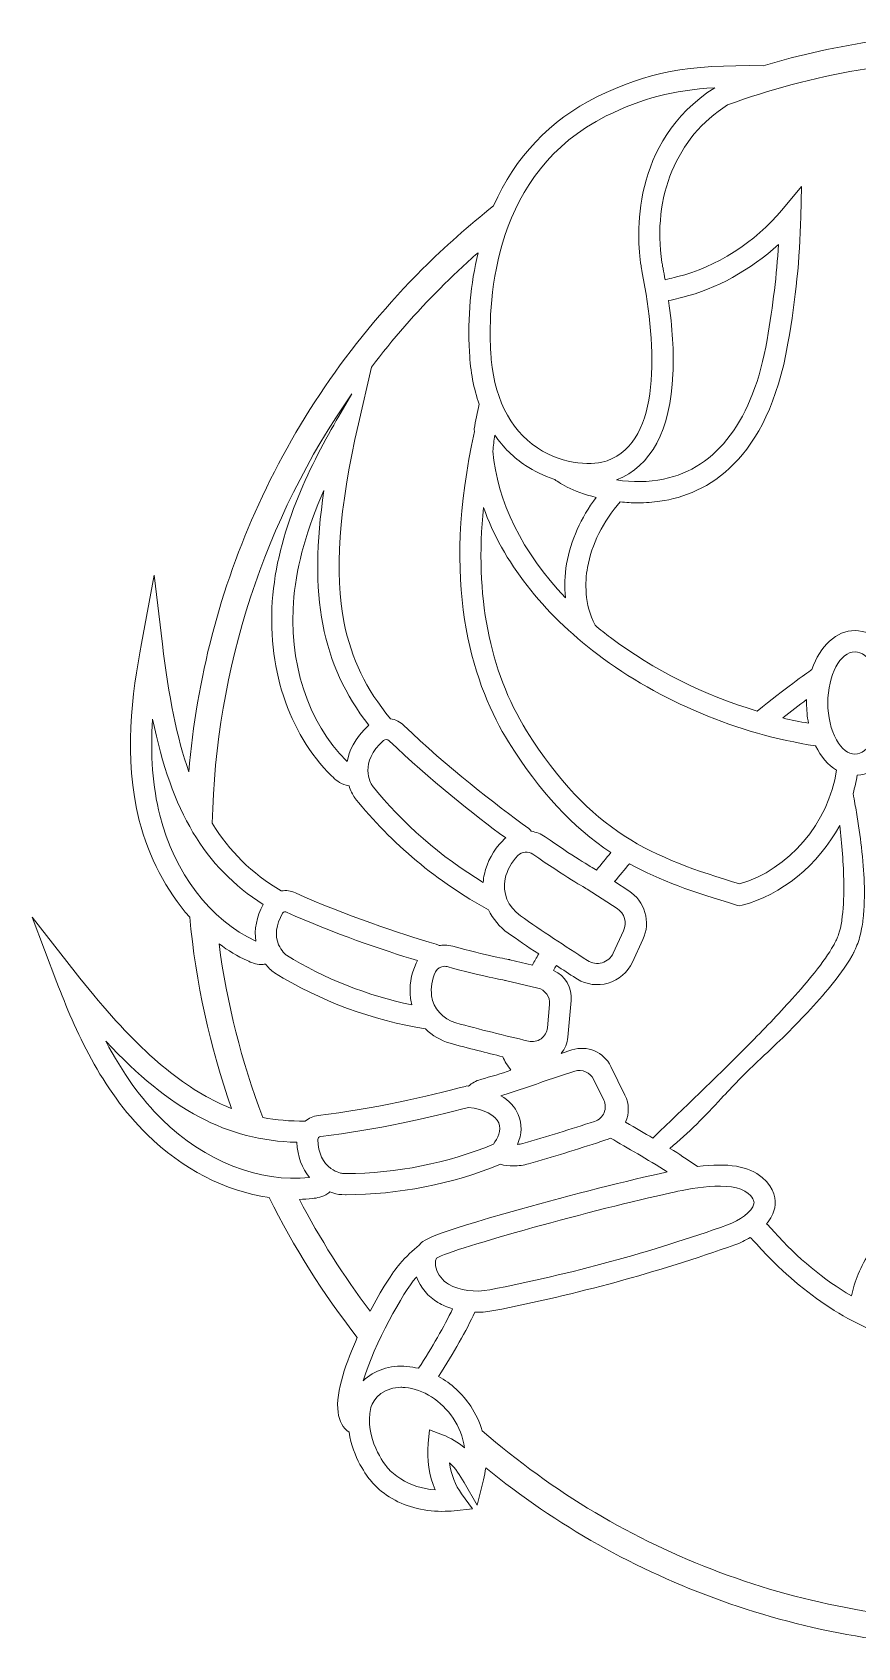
# Model space of a CAD drawing. Header units: millimetres. Extents: x 24 to 1458, y -318 to -24.
# Drawn here: x 24 to 169.2, y -309.5 to -25.3 of the extents above; entities that cross this region are included whole.
import ezdxf

# ---------------------------------------------------------------- set-up
doc = ezdxf.new("R2010")
doc.units = ezdxf.units.MM
doc.header["$MEASUREMENT"] = 0
doc.layers.add('Layer 4', color=7, linetype='Continuous')

# ---------------------------------------------------------------- blocks, each defined once
blk = doc.blocks.new('block 2')
at = {"layer": 'Layer 4', "lineweight": 0}
for points, knots in [([(352.39, -191.31), (343.5, -202.59), (335.94, -209.64), (328.59, -213.48), (328.24, -213.66), (327.89, -213.83), (327.53, -214.01), (331.5, -202.52), (333.98, -190.51), (334.9, -178.28), (337.79, -174.22), (339.92, -169.61), (341.22, -164.56), (344.06, -153.56), (342.58, -142.15), (340.98, -133.44), (340.98, -133.44), (338.76, -121.4), (338.76, -121.4), (338.76, -121.4), (337.29, -133.55), (337.29, -133.55), (336.51, -139.99), (335.52, -145.48), (334.29, -150.25), (330.49, -118.49), (316.48, -89.7), (293.69, -66.91), (288.79, -62.01), (283.49, -57.43), (277.96, -53.3), (274.17, -46.08), (268.55, -40.58), (261.24, -36.93), (252.79, -32.71), (246.21, -31.34), (234.19, -31.31), (234.19, -31.31), (234.11, -31.25), (234.11, -31.25), (234.11, -31.25), (234.01, -31.21), (234.01, -31.21), (220.83, -27.27), (207.1, -25.28), (193.19, -25.28), (179.37, -25.28), (165.71, -27.26), (152.58, -31.16), (139.06, -30.98), (132.23, -32.26), (123.35, -36.65), (115.07, -40.74), (108.96, -47.19), (105.18, -55.81), (100.79, -59.28), (96.59, -63.01), (92.69, -66.91), (80.58, -79.02), (70.88, -92.95), (63.85, -108.32), (57.05, -123.18), (52.92, -139.03), (51.57, -155.44), (49.51, -149.49), (47.98, -142.11), (46.91, -132.97), (46.91, -132.97), (45.48, -120.8), (45.48, -120.8), (45.48, -120.8), (43.22, -132.84), (43.22, -132.84), (41.59, -141.54), (40.07, -152.95), (42.85, -163.96), (44.49, -170.43), (47.55, -176.31), (51.71, -180.97), (52.79, -192.48), (55.27, -203.8), (59.08, -214.65), (57.79, -214.15), (56.52, -213.57), (55.29, -212.92), (47.95, -209.05), (40.42, -201.98), (31.57, -190.66), (31.57, -190.66), (24.03, -181.01), (24.03, -181.01), (24.03, -181.01), (28.36, -192.47), (28.36, -192.47), (31.48, -200.75), (36.12, -211.28), (44.24, -219.25), (50.37, -225.28), (57.99, -229.21), (65.69, -230.33), (69.98, -239), (75.19, -247.27), (81.2, -254.94), (79.37, -259.02), (77.33, -264.55), (77.81, -268.12), (78.02, -269.7), (78.67, -270.88), (79.75, -271.64), (80.42, -276.1), (82.9, -279.36), (83.65, -280.25), (84.48, -281.26), (85.55, -282.18), (86.82, -282.99), (89.44, -284.66), (92.64, -285.54), (96.08, -285.55), (96.84, -285.54), (97.56, -285.51), (98.22, -285.44), (98.22, -285.44), (101.45, -285.1), (101.45, -285.1), (101.45, -285.1), (99.54, -282.49), (99.54, -282.49), (98.44, -280.98), (97.7, -279.07), (97.43, -277.03), (98.55, -278), (99.22, -279.16), (99.99, -280.48), (99.99, -280.48), (102.29, -284.46), (102.29, -284.46), (102.29, -284.46), (103.41, -280), (103.41, -280), (103.58, -279.32), (103.71, -278.62), (103.78, -277.89), (116.28, -288.05), (130.25, -295.92), (145.3, -301.3), (160.61, -306.77), (176.72, -309.54), (193.19, -309.54), (225.05, -309.54), (255.08, -299.29), (280.09, -279.89), (280.12, -280.05), (280.16, -280.21), (280.19, -280.36), (280.19, -280.36), (281.29, -284.82), (281.29, -284.82), (281.29, -284.82), (283.62, -280.85), (283.62, -280.85), (284.39, -279.54), (285.07, -278.37), (286.19, -277.42), (285.91, -279.45), (285.16, -281.36), (284.06, -282.86), (284.06, -282.86), (282.13, -285.47), (282.13, -285.47), (282.13, -285.47), (285.36, -285.82), (285.36, -285.82), (286.07, -285.89), (286.8, -285.93), (287.54, -285.94), (290.97, -285.94), (294.16, -285.06), (296.77, -283.41), (298.05, -282.61), (299.12, -281.69), (299.96, -280.69), (300.71, -279.8), (303.2, -276.55), (303.88, -272.09), (304.97, -271.34), (305.63, -270.16), (305.85, -268.58), (306.28, -265.44), (304.73, -260.73), (303.31, -257.27), (310.1, -248.98), (315.94, -239.94), (320.67, -230.39), (327.46, -228.88), (334.19, -225.14), (339.62, -219.85), (347.77, -211.92), (352.44, -201.4), (355.6, -193.13), (355.6, -193.13), (359.97, -181.69), (359.97, -181.69), (359.97, -181.69), (352.39, -191.31), (352.39, -191.31)], [0, 0, 0, 0, 1, 1, 1, 2, 2, 2, 3, 3, 3, 4, 4, 4, 5, 5, 5, 6, 6, 6, 7, 7, 7, 8, 8, 8, 9, 9, 9, 10, 10, 10, 11, 11, 11, 12, 12, 12, 13, 13, 13, 14, 14, 14, 15, 15, 15, 16, 16, 16, 17, 17, 17, 18, 18, 18, 19, 19, 19, 20, 20, 20, 21, 21, 21, 22, 22, 22, 23, 23, 23, 24, 24, 24, 25, 25, 25, 26, 26, 26, 27, 27, 27, 28, 28, 28, 29, 29, 29, 30, 30, 30, 31, 31, 31, 32, 32, 32, 33, 33, 33, 34, 34, 34, 35, 35, 35, 36, 36, 36, 37, 37, 37, 38, 38, 38, 39, 39, 39, 40, 40, 40, 41, 41, 41, 42, 42, 42, 43, 43, 43, 44, 44, 44, 45, 45, 45, 46, 46, 46, 47, 47, 47, 48, 48, 48, 49, 49, 49, 50, 50, 50, 51, 51, 51, 52, 52, 52, 53, 53, 53, 54, 54, 54, 55, 55, 55, 56, 56, 56, 57, 57, 57, 58, 58, 58, 59, 59, 59, 60, 60, 60, 61, 61, 61, 62, 62, 62, 63, 63, 63, 64, 64, 64, 65, 65, 65, 66, 66, 66, 67, 67, 67, 68, 68, 68, 68]), ([(249.68, -66.03), (249.65, -66.23), (249.58, -66.58), (249.49, -67.07), (249.49, -67.07), (249.47, -67.14), (249.47, -67.14), (249.37, -67.67), (249.25, -68.31), (249.11, -69.04), (248.57, -68.91), (248.05, -68.78), (247.55, -68.66), (247.55, -68.66), (246.87, -68.5), (246.87, -68.5), (240.35, -66.91), (233.18, -62.28), (228.61, -56.69), (228.61, -56.69), (225.2, -52.52), (225.2, -52.52), (225.2, -52.52), (225.3, -57.91), (225.3, -57.91), (225.45, -65.37), (226.09, -72.02), (227.46, -80.15), (230.97, -100.93), (241.58, -106.79), (249.87, -108.04), (251.13, -108.23), (252.45, -108.33), (253.78, -108.33), (254.74, -108.34), (255.72, -108.29), (256.86, -108.17), (259.85, -111.59), (261.88, -115.7), (262.57, -119.75), (263, -122.31), (263.12, -126.15), (261.2, -129.91), (260.29, -130.66), (259.38, -131.38), (258.48, -132.05), (250.9, -137.71), (241.96, -142.14), (232.61, -144.88), (226.7, -140.06), (222.76, -137.36), (222.72, -137.34), (222.72, -137.34), (222.53, -137.21), (222.53, -137.21), (221.07, -133.17), (218.22, -130.66), (215.06, -130.66), (211.69, -130.66), (208.67, -133.54), (207.31, -138.02), (197.07, -138.51), (186.7, -138.48), (176.49, -137.94), (175.14, -133.46), (172.13, -130.57), (168.75, -130.56), (165.5, -130.56), (162.6, -133.19), (161.16, -137.42), (160.05, -138.19), (156.48, -140.72), (151.54, -144.72), (142.21, -141.95), (133.29, -137.47), (125.72, -131.78), (124.83, -131.11), (123.92, -130.38), (123.02, -129.63), (121.11, -125.86), (121.24, -122.02), (121.69, -119.46), (122.39, -115.42), (124.43, -111.32), (127.44, -107.91), (128.48, -108.02), (129.51, -108.08), (130.53, -108.08), (131.9, -108.08), (133.21, -107.98), (134.43, -107.81), (142.73, -106.59), (153.36, -100.77), (156.95, -80.01), (158.36, -71.88), (159.03, -65.23), (159.2, -57.77), (159.2, -57.77), (159.33, -52.39), (159.33, -52.39), (159.33, -52.39), (155.9, -56.55), (155.9, -56.55), (151.3, -62.11), (144.12, -66.72), (137.59, -68.28), (137.59, -68.28), (136.91, -68.44), (136.91, -68.44), (136.41, -68.56), (135.89, -68.68), (135.35, -68.81), (135.22, -68.09), (135.1, -67.45), (134.99, -66.91), (134.99, -66.91), (134.97, -66.8), (134.97, -66.8), (134.88, -66.34), (134.82, -66), (134.79, -65.79), (133.05, -54.16), (137.35, -43.79), (146.29, -38.06), (161.29, -32.63), (177.07, -29.88), (193.19, -29.88), (207.28, -29.88), (221.18, -31.99), (234.46, -36.16), (248.12, -42.36), (251.28, -55.65), (249.68, -66.03)], [0, 0, 0, 0, 1, 1, 1, 2, 2, 2, 3, 3, 3, 4, 4, 4, 5, 5, 5, 6, 6, 6, 7, 7, 7, 8, 8, 8, 9, 9, 9, 10, 10, 10, 11, 11, 11, 12, 12, 12, 13, 13, 13, 14, 14, 14, 15, 15, 15, 16, 16, 16, 17, 17, 17, 18, 18, 18, 19, 19, 19, 20, 20, 20, 21, 21, 21, 22, 22, 22, 23, 23, 23, 24, 24, 24, 25, 25, 25, 26, 26, 26, 27, 27, 27, 28, 28, 28, 29, 29, 29, 30, 30, 30, 31, 31, 31, 32, 32, 32, 33, 33, 33, 34, 34, 34, 35, 35, 35, 36, 36, 36, 37, 37, 37, 38, 38, 38, 39, 39, 39, 40, 40, 40, 41, 41, 41, 42, 42, 42, 43, 43, 43, 44, 44, 44, 44]), ([(144.06, -35.03), (129.14, -44.63), (130.35, -61.35), (131.1, -66.35), (131.14, -66.6), (131.22, -67.03), (131.33, -67.61), (133.83, -80.73), (134.8, -97.12), (125.17, -100.67), (122.98, -101.48), (117.69, -101.58), (112.87, -98.4), (107.9, -95.13), (105.06, -89.26), (104.66, -81.42), (104.66, -81.42), (104.65, -81.29), (104.65, -81.29), (104.17, -72.14), (105.2, -49.78), (125, -40), (131.36, -36.86), (136.63, -35.47), (144.06, -35.03)], [0, 0, 0, 0, 1, 1, 1, 2, 2, 2, 3, 3, 3, 4, 4, 4, 5, 5, 5, 6, 6, 6, 7, 7, 7, 8, 8, 8, 8]), ([(100.92, -81.49), (100.92, -81.49), (100.93, -81.61), (100.93, -81.61), (101.1, -84.95), (101.67, -88.01), (102.64, -90.73), (102.28, -92.2), (101.99, -93.66), (101.77, -95.07), (101.77, -95.07), (101.76, -95.17), (101.76, -95.17), (101.76, -95.17), (101.81, -95.55), (101.81, -95.55), (101.81, -95.55), (101.31, -97.97), (101.31, -97.97), (95.98, -123.91), (101.9, -140.67), (107.81, -150.16), (113.3, -158.97), (119.03, -165.17), (125.82, -169.62), (124.96, -170.64), (124.1, -171.68), (123.28, -172.71), (122.39, -172.19), (118.99, -170.19), (114.22, -166.84), (113.51, -166.33), (112.67, -166), (111.8, -165.87), (111.8, -165.87), (111.69, -165.7), (111.69, -165.7), (111.69, -165.7), (111.35, -165.4), (111.35, -165.4), (105.51, -161.15), (96.96, -154.55), (89.41, -147.26), (88.76, -146.64), (87.92, -146.22), (87.02, -146.07), (82.73, -140.87), (80.15, -135.52), (78.89, -129.24), (77.13, -120.45), (77.92, -109.3), (81.39, -94.16), (81.39, -94.16), (83.67, -84.19), (83.67, -84.19), (87.41, -79.28), (91.51, -74.59), (95.94, -70.16), (98, -68.1), (100.18, -66.06), (102.44, -64.07), (101.12, -69.56), (100.61, -75.41), (100.92, -81.49)], [0, 0, 0, 0, 1, 1, 1, 2, 2, 2, 3, 3, 3, 4, 4, 4, 5, 5, 5, 6, 6, 6, 7, 7, 7, 8, 8, 8, 9, 9, 9, 10, 10, 10, 11, 11, 11, 12, 12, 12, 13, 13, 13, 14, 14, 14, 15, 15, 15, 16, 16, 16, 17, 17, 17, 18, 18, 18, 19, 19, 19, 20, 20, 20, 21, 21, 21, 21]), ([(135.95, -72.5), (136.59, -72.35), (137.2, -72.2), (137.78, -72.07), (137.78, -72.07), (138.46, -71.9), (138.46, -71.9), (144.19, -70.53), (150.42, -67.08), (155.27, -62.61), (154.97, -67.98), (154.34, -73.19), (153.28, -79.37), (150.84, -93.47), (144.54, -101.96), (135.06, -103.91), (132.42, -104.45), (129.64, -104.5), (126.77, -104.05), (132.91, -101.63), (136.26, -95.36), (136.72, -85.42), (136.89, -81.59), (136.64, -77.25), (135.95, -72.5)], [0, 0, 0, 0, 1, 1, 1, 2, 2, 2, 3, 3, 3, 4, 4, 4, 5, 5, 5, 6, 6, 6, 7, 7, 7, 8, 8, 8, 8]), ([(77.96, -92.81), (73.15, -101.06), (67.49, -112.09), (66.34, -124.29), (65.18, -136.73), (69.04, -148.63), (76.68, -156.14), (77.31, -156.77), (78.09, -157.47), (79.21, -157.78), (79.38, -157.82), (79.56, -157.86), (79.74, -157.88), (79.99, -158.67), (80.35, -159.4), (80.77, -160.01), (80.77, -160.01), (80.83, -160.08), (80.83, -160.08), (87.11, -167.96), (95.44, -174.92), (104.28, -179.7), (105.04, -181.32), (106.23, -182.73), (107.72, -183.79), (109.32, -184.91), (111.08, -186.12), (113.1, -187.46), (112.72, -188.11), (112.35, -188.76), (111.99, -189.41), (111.99, -189.41), (108.04, -188.48), (108.04, -188.48), (108.04, -188.48), (107.95, -188.46), (107.95, -188.46), (107.79, -188.43), (103.9, -187.74), (98, -186.1), (97.53, -185.97), (97.05, -185.9), (96.56, -185.9), (96.23, -185.9), (95.9, -185.93), (95.58, -185.99), (95.58, -185.99), (95.47, -185.91), (95.47, -185.91), (95.47, -185.91), (95.05, -185.74), (95.05, -185.74), (88.63, -183.83), (79.13, -180.71), (70.3, -176.7), (69.52, -176.35), (68.67, -176.24), (67.83, -176.37), (62.56, -173.21), (58.7, -169.42), (55.69, -164.45), (56.27, -137.09), (64.84, -110.98), (80.23, -88.91), (80.23, -88.91), (77.96, -92.81), (77.96, -92.81)], [0, 0, 0, 0, 1, 1, 1, 2, 2, 2, 3, 3, 3, 4, 4, 4, 5, 5, 5, 6, 6, 6, 7, 7, 7, 8, 8, 8, 9, 9, 9, 10, 10, 10, 11, 11, 11, 12, 12, 12, 13, 13, 13, 14, 14, 14, 15, 15, 15, 16, 16, 16, 17, 17, 17, 18, 18, 18, 19, 19, 19, 20, 20, 20, 21, 21, 21, 22, 22, 22, 22]), ([(117.8, -124.77), (110.25, -116.87), (105.73, -107.74), (105.06, -98.97), (105.13, -98.05), (105.24, -97.11), (105.37, -96.16), (106.86, -98.32), (108.68, -100.11), (110.81, -101.52), (112.34, -102.53), (114.01, -103.32), (115.76, -103.89), (116.48, -104.42), (118.9, -106.03), (123.21, -107.14), (120.52, -110.68), (118.73, -114.71), (118.01, -118.82), (117.66, -120.84), (117.59, -122.83), (117.8, -124.77)], [0, 0, 0, 0, 1, 1, 1, 2, 2, 2, 3, 3, 3, 4, 4, 4, 5, 5, 5, 6, 6, 6, 7, 7, 7, 7]), ([(70.06, -124.64), (70.61, -118.76), (72.34, -112.61), (75.33, -105.9), (72.59, -124.36), (74.92, -136.48), (83.2, -147.23), (80.66, -149.53), (79.73, -151.88), (79.44, -153.62), (79.39, -153.58), (79.34, -153.53), (79.3, -153.49), (72.45, -146.75), (69, -135.97), (70.06, -124.64)], [0, 0, 0, 0, 1, 1, 1, 2, 2, 2, 3, 3, 3, 4, 4, 4, 5, 5, 5, 5]), ([(165.51, -155.13), (164.15, -164.34), (157.02, -172.71), (148.45, -175.12), (133.09, -170.53), (122.16, -166.15), (110.98, -148.19), (104.39, -137.61), (101.84, -124.4), (103.4, -108.91), (106.73, -118.35), (113.81, -127.48), (123.48, -134.76), (134.46, -143.02), (148.07, -148.73), (161.82, -150.85), (162.75, -152.78), (164.02, -154.26), (165.51, -155.13)], [0, 0, 0, 0, 1, 1, 1, 2, 2, 2, 3, 3, 3, 4, 4, 4, 5, 5, 5, 6, 6, 6, 6]), ([(168.75, -134.29), (169.91, -134.29), (171.09, -135.22), (171.99, -136.83), (172.97, -138.59), (173.51, -140.89), (173.51, -143.31), (173.5, -145.7), (172.94, -148.06), (171.97, -149.78), (171.06, -151.39), (169.88, -152.31), (168.72, -152.31), (168.71, -152.31), (168.71, -152.31), (168.71, -152.31), (167.56, -152.31), (166.38, -151.38), (165.48, -149.77), (164.5, -148.01), (163.96, -145.71), (163.96, -143.29), (163.97, -138.41), (166.16, -134.29), (168.75, -134.29)], [0, 0, 0, 0, 1, 1, 1, 2, 2, 2, 3, 3, 3, 4, 4, 4, 5, 5, 5, 6, 6, 6, 7, 7, 7, 8, 8, 8, 8]), ([(229.18, -232.26), (229.35, -233.23), (229.83, -234.19), (230.59, -235.1), (230.09, -235.62), (229.67, -236.06), (229.28, -236.49), (225.33, -240.85), (221.01, -244.47), (216.44, -247.24), (214.99, -242.58), (212.09, -238.37), (208.23, -235.36), (206.1, -233.67), (203.52, -232.32), (200.54, -231.35), (197.94, -230.57), (195.08, -230.14), (192.03, -230.1), (188.84, -230.1), (186.05, -230.46), (183.51, -231.22), (180.52, -232.1), (177.92, -233.43), (175.78, -235.17), (173.58, -236.89), (171.73, -239.12), (170.26, -241.8), (169.55, -243.17), (169.01, -244.45), (168.62, -245.72), (168.41, -246.37), (168.24, -247.01), (168.11, -247.63), (163.24, -244.78), (158.67, -240.98), (154.51, -236.34), (154.11, -235.9), (153.7, -235.46), (153.2, -234.95), (153.96, -234.03), (154.44, -233.08), (154.62, -232.11), (154.88, -230.77), (154.7, -228.75), (152.4, -226.77), (150.13, -224.81), (146.41, -224.19), (141.03, -224.87), (138.92, -223.41), (137.96, -222.77), (136.16, -221.67), (139.53, -218.99), (142.41, -215.91), (145.19, -212.92), (147.2, -210.76), (149.28, -208.54), (151.53, -206.46), (153.29, -204.85), (154.72, -203.49), (156.02, -202.2), (157.63, -200.61), (159.05, -199.16), (160.36, -197.78), (161.87, -196.16), (163.22, -194.62), (164.48, -193.07), (165.73, -191.52), (167.05, -189.81), (168.18, -187.85), (168.29, -187.67), (168.38, -187.48), (168.48, -187.29), (168.51, -187.22), (168.55, -187.14), (168.6, -187.05), (168.63, -186.97), (168.67, -186.9), (168.72, -186.81), (168.81, -186.63), (168.9, -186.46), (168.97, -186.25), (168.97, -186.25), (169.09, -185.94), (169.09, -185.94), (169.26, -185.5), (169.44, -185.04), (169.54, -184.59), (169.54, -184.59), (169.77, -183.74), (169.77, -183.74), (169.77, -183.74), (169.91, -182.96), (169.91, -182.96), (170.02, -182.46), (170.08, -181.98), (170.14, -181.51), (170.14, -181.51), (170.16, -181.3), (170.16, -181.3), (170.38, -179.32), (170.45, -177.23), (170.36, -174.91), (170.29, -172.99), (170.13, -170.95), (169.87, -168.68), (169.65, -166.7), (169.37, -164.69), (168.99, -162.53), (168.83, -161.54), (168.64, -160.49), (168.4, -159.23), (168.71, -158.17), (168.96, -157.09), (169.13, -156.02), (170.82, -155.91), (172.41, -155.09), (173.77, -153.63), (173.77, -153.63), (174.94, -152.08), (174.94, -152.08), (176.41, -149.74), (177.23, -146.63), (177.24, -143.32), (177.24, -142.78), (177.22, -142.24), (177.18, -141.71), (186.93, -142.2), (196.83, -142.22), (206.61, -141.79), (206.57, -142.32), (206.55, -142.85), (206.55, -143.38), (206.53, -150.49), (210.23, -156.08), (214.98, -156.13), (215.18, -157.33), (215.46, -158.53), (215.82, -159.71), (215.63, -160.7), (215.44, -161.7), (215.26, -162.7), (214.49, -167.07), (214, -171.12), (213.78, -175.1), (213.65, -177.41), (213.67, -179.5), (213.84, -181.49), (213.88, -181.86), (213.92, -182.22), (213.97, -182.58), (213.97, -182.58), (214.03, -183.14), (214.03, -183.14), (214.13, -183.68), (214.22, -184.22), (214.34, -184.8), (214.34, -184.8), (214.67, -186.04), (214.67, -186.04), (214.7, -186.14), (214.74, -186.24), (214.78, -186.34), (214.78, -186.34), (215.14, -187.32), (215.14, -187.32), (215.23, -187.49), (215.31, -187.67), (215.4, -187.84), (215.4, -187.84), (215.52, -188.09), (215.52, -188.09), (216.52, -190), (217.71, -191.62), (219.19, -193.48), (220.47, -195.06), (221.87, -196.66), (223.33, -198.21), (226.26, -201.28), (229.26, -204.19), (232.25, -206.87), (232.69, -207.26), (234.05, -208.59), (235.77, -210.28), (235.77, -210.28), (235.81, -210.32), (235.81, -210.32), (239.61, -214.04), (245.27, -219.58), (247.85, -221.74), (245.9, -222.95), (244.74, -223.73), (242.78, -225.07), (237.42, -224.37), (233.7, -224.98), (231.42, -226.93), (231.42, -226.93), (231.42, -226.93), (231.42, -226.93), (229.12, -228.9), (228.93, -230.92), (229.18, -232.26)], [0, 0, 0, 0, 1, 1, 1, 2, 2, 2, 3, 3, 3, 4, 4, 4, 5, 5, 5, 6, 6, 6, 7, 7, 7, 8, 8, 8, 9, 9, 9, 10, 10, 10, 11, 11, 11, 12, 12, 12, 13, 13, 13, 14, 14, 14, 15, 15, 15, 16, 16, 16, 17, 17, 17, 18, 18, 18, 19, 19, 19, 20, 20, 20, 21, 21, 21, 22, 22, 22, 23, 23, 23, 24, 24, 24, 25, 25, 25, 26, 26, 26, 27, 27, 27, 28, 28, 28, 29, 29, 29, 30, 30, 30, 31, 31, 31, 32, 32, 32, 33, 33, 33, 34, 34, 34, 35, 35, 35, 36, 36, 36, 37, 37, 37, 38, 38, 38, 39, 39, 39, 40, 40, 40, 41, 41, 41, 42, 42, 42, 43, 43, 43, 44, 44, 44, 45, 45, 45, 46, 46, 46, 47, 47, 47, 48, 48, 48, 49, 49, 49, 50, 50, 50, 51, 51, 51, 52, 52, 52, 53, 53, 53, 54, 54, 54, 55, 55, 55, 56, 56, 56, 57, 57, 57, 58, 58, 58, 59, 59, 59, 60, 60, 60, 61, 61, 61, 62, 62, 62, 63, 63, 63, 64, 64, 64, 65, 65, 65, 66, 66, 66, 67, 67, 67, 67]), ([(160.55, -146.86), (159.02, -146.59), (157.51, -146.28), (156.03, -145.93), (157.46, -144.79), (158.88, -143.71), (160.24, -142.69), (160.23, -142.89), (160.23, -143.09), (160.23, -143.28), (160.23, -144.5), (160.34, -145.71), (160.55, -146.86)], [0, 0, 0, 0, 1, 1, 1, 2, 2, 2, 3, 3, 3, 4, 4, 4, 4]), ([(63.34, -185.23), (55.34, -181.48), (49.04, -173.19), (46.47, -163.05), (45.2, -158.02), (44.78, -152.46), (45.2, -146.12), (48.55, -162.48), (54.28, -172.06), (64.63, -178.77), (63.48, -180.96), (63.04, -183.17), (63.34, -185.23)], [0, 0, 0, 0, 1, 1, 1, 2, 2, 2, 3, 3, 3, 4, 4, 4, 4]), ([(107.3, -167.05), (107.11, -167.2), (106.94, -167.36), (106.77, -167.53), (105.1, -169.27), (104.05, -171.2), (103.55, -173.43), (103.45, -173.9), (103.38, -174.39), (103.35, -174.88), (96, -170.46), (89.07, -164.42), (83.81, -157.84), (83.55, -157.43), (81.4, -153.78), (85.83, -149.89), (86.1, -149.65), (86.53, -149.67), (86.81, -149.94), (93.87, -156.76), (101.78, -162.96), (107.3, -167.05)], [0, 0, 0, 0, 1, 1, 1, 2, 2, 2, 3, 3, 3, 4, 4, 4, 5, 5, 5, 6, 6, 6, 7, 7, 7, 7]), ([(166.51, -180.86), (166.51, -180.86), (166.49, -181.07), (166.49, -181.07), (166.43, -181.46), (166.38, -181.87), (166.29, -182.25), (166.29, -182.25), (166.17, -182.91), (166.17, -182.91), (166.17, -182.91), (165.97, -183.62), (165.97, -183.62), (165.9, -183.91), (165.79, -184.19), (165.67, -184.48), (165.63, -184.6), (165.58, -184.71), (165.54, -184.84), (165.5, -184.94), (165.44, -185.04), (165.38, -185.17), (165.33, -185.25), (165.29, -185.33), (165.27, -185.38), (165.23, -185.45), (165.19, -185.53), (165.14, -185.63), (165.09, -185.74), (165.03, -185.85), (164.94, -185.99), (164.14, -187.41), (163.11, -188.88), (161.61, -190.77), (160.42, -192.28), (159.14, -193.74), (157.7, -195.35), (155.25, -198.11), (152.61, -200.8), (150.05, -203.41), (150.05, -203.41), (149.31, -204.16), (149.31, -204.16), (144.12, -209.37), (138.7, -214.56), (133.45, -219.6), (133.45, -219.6), (133.17, -219.87), (133.17, -219.87), (131.73, -219.02), (130.2, -218.12), (128.38, -217.09), (129.06, -215.55), (129.03, -213.83), (128.28, -212.32), (128.28, -212.32), (125.8, -207.24), (125.8, -207.24), (124.56, -204.72), (121.62, -203.48), (118.95, -204.34), (118.95, -204.34), (117.07, -204.96), (117.07, -204.96), (117.73, -204.15), (118.14, -203.16), (118.24, -202.1), (118.24, -202.1), (118.83, -195.67), (118.83, -195.67), (119.03, -193.4), (117.77, -191.28), (115.71, -190.38), (115.88, -190.07), (116.04, -189.78), (116.21, -189.5), (117.36, -190.25), (118.5, -191), (119.64, -191.73), (119.64, -191.73), (119.91, -191.91), (119.91, -191.91), (119.91, -191.91), (119.92, -191.91), (119.92, -191.91), (121.54, -192.87), (123.48, -193.12), (125.3, -192.59), (127.2, -192.05), (128.77, -190.7), (129.6, -188.91), (129.6, -188.91), (131.44, -184.92), (131.44, -184.92), (132.86, -181.86), (131.78, -178.16), (128.94, -176.34), (128.94, -176.34), (126.46, -174.74), (126.46, -174.74), (127.32, -173.67), (128.2, -172.61), (129.07, -171.59), (134.48, -174.58), (140.3, -176.59), (147.89, -178.85), (147.89, -178.85), (148.39, -178.99), (148.39, -178.99), (148.39, -178.99), (148.88, -178.87), (148.88, -178.87), (155.77, -177.12), (162.27, -171.8), (166.05, -164.86), (166.4, -168.02), (166.74, -171.56), (166.77, -175), (166.78, -176.88), (166.76, -178.89), (166.51, -180.86)], [0, 0, 0, 0, 1, 1, 1, 2, 2, 2, 3, 3, 3, 4, 4, 4, 5, 5, 5, 6, 6, 6, 7, 7, 7, 8, 8, 8, 9, 9, 9, 10, 10, 10, 11, 11, 11, 12, 12, 12, 13, 13, 13, 14, 14, 14, 15, 15, 15, 16, 16, 16, 17, 17, 17, 18, 18, 18, 19, 19, 19, 20, 20, 20, 21, 21, 21, 22, 22, 22, 23, 23, 23, 24, 24, 24, 25, 25, 25, 26, 26, 26, 27, 27, 27, 28, 28, 28, 29, 29, 29, 30, 30, 30, 31, 31, 31, 32, 32, 32, 33, 33, 33, 34, 34, 34, 35, 35, 35, 36, 36, 36, 37, 37, 37, 38, 38, 38, 39, 39, 39, 40, 40, 40, 40]), ([(128.03, -183.4), (128.03, -183.4), (126.22, -187.33), (126.22, -187.33), (125.84, -188.14), (125.13, -188.76), (124.26, -189.01), (123.38, -189.26), (122.46, -189.12), (121.66, -188.6), (117.74, -186.06), (113.69, -183.44), (109.88, -180.74), (107.71, -179.21), (106.66, -176.66), (107.2, -174.24), (107.54, -172.69), (108.28, -171.35), (109.46, -170.12), (110.11, -169.44), (111.29, -169.33), (112.07, -169.89), (117.7, -173.84), (121.47, -175.97), (121.61, -176.05), (121.61, -176.05), (126.88, -179.45), (126.88, -179.45), (128.19, -180.29), (128.69, -181.99), (128.03, -183.4)], [0, 0, 0, 0, 1, 1, 1, 2, 2, 2, 3, 3, 3, 4, 4, 4, 5, 5, 5, 6, 6, 6, 7, 7, 7, 8, 8, 8, 9, 9, 9, 10, 10, 10, 10]), ([(68.05, -180.3), (68.14, -180.14), (68.31, -180.04), (68.5, -180.04), (68.59, -180.04), (68.67, -180.06), (68.75, -180.1), (76.96, -183.83), (85.73, -186.78), (91.78, -188.64), (91.7, -188.79), (91.62, -188.93), (91.55, -189.08), (90.62, -191.14), (90.3, -193.17), (90.56, -195.3), (90.61, -195.68), (90.68, -196.05), (90.78, -196.42), (83.09, -194.84), (75.26, -191.74), (68.72, -187.68), (68.58, -187.57), (67.83, -186.93), (67.36, -185.85), (66.66, -184.24), (66.89, -182.37), (68.05, -180.3)], [0, 0, 0, 0, 1, 1, 1, 2, 2, 2, 3, 3, 3, 4, 4, 4, 5, 5, 5, 6, 6, 6, 7, 7, 7, 8, 8, 8, 9, 9, 9, 9]), ([(61.83, -188.64), (62.52, -188.96), (63.33, -189.3), (64.31, -189.31), (64.41, -189.31), (64.51, -189.3), (64.61, -189.29), (64.76, -189.28), (64.9, -189.26), (65.04, -189.24), (65.51, -189.83), (66.03, -190.35), (66.58, -190.74), (66.58, -190.74), (66.66, -190.79), (66.66, -190.79), (74.59, -195.72), (84.01, -199.22), (93.21, -200.65), (94.39, -201.84), (95.88, -202.7), (97.51, -203.16), (100.75, -204.07), (104.02, -204.88), (106.81, -205.56), (107.13, -206.36), (107.6, -207.14), (108.23, -207.94), (106.51, -208.5), (104.71, -209.04), (102.87, -209.56), (102.09, -209.78), (101.36, -210.18), (100.75, -210.72), (100.75, -210.72), (100.49, -210.69), (100.49, -210.69), (100.49, -210.69), (100.16, -210.78), (100.16, -210.78), (93.68, -212.48), (83.94, -214.75), (74.31, -215.9), (73.46, -216), (72.68, -216.35), (72.03, -216.9), (69.37, -216.89), (66.92, -216.69), (64.56, -216.23), (60.83, -206.4), (58.25, -196.14), (56.87, -185.69), (58.46, -186.86), (60.12, -187.85), (61.83, -188.64)], [0, 0, 0, 0, 1, 1, 1, 2, 2, 2, 3, 3, 3, 4, 4, 4, 5, 5, 5, 6, 6, 6, 7, 7, 7, 8, 8, 8, 9, 9, 9, 10, 10, 10, 11, 11, 11, 12, 12, 12, 13, 13, 13, 14, 14, 14, 15, 15, 15, 16, 16, 16, 17, 17, 17, 18, 18, 18, 18]), ([(114.64, -200.44), (114.57, -201.22), (114.17, -201.92), (113.53, -202.37), (112.89, -202.84), (112.1, -202.99), (111.3, -202.8), (111.3, -202.8), (111.3, -202.8), (111.3, -202.8), (107.08, -201.79), (102.71, -200.75), (98.52, -199.57), (96.25, -198.93), (94.54, -197.03), (94.27, -194.84), (94.09, -193.42), (94.31, -192.03), (94.95, -190.62), (95.23, -190.02), (95.85, -189.63), (96.54, -189.63), (96.69, -189.63), (96.85, -189.65), (97, -189.69), (103.2, -191.41), (107.1, -192.1), (107.24, -192.12), (107.24, -192.12), (112.93, -193.46), (112.93, -193.46), (114.24, -193.77), (115.14, -195.01), (115.02, -196.35), (115.02, -196.35), (114.64, -200.44), (114.64, -200.44)], [0, 0, 0, 0, 1, 1, 1, 2, 2, 2, 3, 3, 3, 4, 4, 4, 5, 5, 5, 6, 6, 6, 7, 7, 7, 8, 8, 8, 9, 9, 9, 10, 10, 10, 11, 11, 11, 12, 12, 12, 12]), ([(72.8, -226.8), (64.01, -227.74), (54.32, -223.93), (46.85, -216.59), (43.15, -212.96), (39.9, -208.43), (36.96, -202.8), (48.33, -215.03), (58.21, -220.24), (70.55, -220.61), (70.7, -223.07), (71.47, -225.2), (72.8, -226.8)], [0, 0, 0, 0, 1, 1, 1, 2, 2, 2, 3, 3, 3, 4, 4, 4, 4]), ([(109.52, -215.74), (108.96, -214.41), (107.9, -213.26), (106.44, -212.4), (111.02, -211.03), (113.79, -209.95), (113.9, -209.91), (113.9, -209.91), (119.45, -208.1), (119.45, -208.1), (120.74, -207.69), (122.15, -208.29), (122.75, -209.5), (122.75, -209.5), (124.55, -213.17), (124.55, -213.17), (124.89, -213.87), (124.91, -214.69), (124.61, -215.41), (124.3, -216.13), (123.7, -216.68), (122.92, -216.93), (118.79, -218.26), (114.52, -219.63), (110.33, -220.8), (110.02, -220.89), (109.7, -220.95), (109.38, -220.99), (110.15, -219.16), (110.2, -217.35), (109.52, -215.74)], [0, 0, 0, 0, 1, 1, 1, 2, 2, 2, 3, 3, 3, 4, 4, 4, 5, 5, 5, 6, 6, 6, 7, 7, 7, 8, 8, 8, 9, 9, 9, 10, 10, 10, 10]), ([(74.76, -219.61), (84.45, -218.44), (94.25, -216.18), (100.78, -214.47), (103.52, -214.8), (105.5, -215.82), (106.08, -217.19), (106.62, -218.48), (105.88, -219.93), (105.14, -220.95), (97.16, -224.27), (87.97, -226.1), (79.24, -226.1), (79.09, -226.1), (78.95, -226.1), (78.83, -226.1), (78.77, -226.1), (78.73, -226.1), (78.68, -226.1), (78.57, -226.09), (77.54, -225.94), (76.56, -225.24), (75.13, -224.23), (74.35, -222.52), (74.26, -220.14), (74.25, -219.88), (74.47, -219.64), (74.76, -219.61)], [0, 0, 0, 0, 1, 1, 1, 2, 2, 2, 3, 3, 3, 4, 4, 4, 5, 5, 5, 6, 6, 6, 7, 7, 7, 8, 8, 8, 9, 9, 9, 9]), ([(73.29, -230.5), (74.13, -230.4), (75.11, -230.25), (76, -229.61), (76.12, -229.53), (76.23, -229.44), (76.34, -229.34), (77.05, -229.61), (77.77, -229.77), (78.45, -229.82), (78.45, -229.82), (79.1, -229.83), (79.1, -229.83), (79.14, -229.83), (79.18, -229.83), (79.21, -229.83), (88.35, -229.83), (97.98, -227.93), (106.36, -224.48), (107.11, -224.67), (107.88, -224.76), (108.63, -224.76), (109.58, -224.75), (110.49, -224.63), (111.33, -224.39), (115.58, -223.21), (119.89, -221.82), (124.06, -220.48), (124.06, -220.48), (124.92, -220.2), (124.92, -220.2), (125.2, -220.11), (125.47, -220), (125.73, -219.87), (128.73, -221.58), (132.19, -223.56), (135.71, -225.81), (135.65, -225.82), (135.6, -225.84), (135.55, -225.85), (129.1, -227.26), (118.79, -229.87), (109.9, -232.35), (93.47, -236.93), (92.54, -237.95), (92.08, -238.72), (90.96, -239.59), (89.81, -240.7), (88.66, -242.02), (87.4, -243.47), (85.33, -246.76), (83.46, -250.33), (78.76, -244.14), (74.58, -237.52), (71.02, -230.66), (71.76, -230.64), (72.52, -230.58), (73.29, -230.5)], [0, 0, 0, 0, 1, 1, 1, 2, 2, 2, 3, 3, 3, 4, 4, 4, 5, 5, 5, 6, 6, 6, 7, 7, 7, 8, 8, 8, 9, 9, 9, 10, 10, 10, 11, 11, 11, 12, 12, 12, 13, 13, 13, 14, 14, 14, 15, 15, 15, 16, 16, 16, 17, 17, 17, 18, 18, 18, 19, 19, 19, 19]), ([(95.11, -240.97), (98.27, -239.21), (123.5, -232.3), (136.35, -229.49), (139.01, -228.91), (147.11, -227.13), (149.97, -229.6), (151.11, -230.59), (150.99, -231.22), (150.96, -231.43), (150.96, -231.43), (150.96, -231.43), (150.96, -231.43), (150.7, -232.8), (148.36, -234.43), (146.33, -235.14), (132.9, -239.93), (118.83, -243.77), (104.52, -246.55), (101.89, -247.07), (99.24, -246.71), (97.24, -245.57), (96.2, -244.97), (95.36, -243.89), (95.05, -242.75), (94.93, -242.29), (94.84, -241.61), (95.11, -240.97)], [0, 0, 0, 0, 1, 1, 1, 2, 2, 2, 3, 3, 3, 4, 4, 4, 5, 5, 5, 6, 6, 6, 7, 7, 7, 8, 8, 8, 9, 9, 9, 9]), ([(101.85, -250.5), (101.93, -250.51), (102.01, -250.51), (102.09, -250.51), (102.09, -250.51), (102.2, -250.51), (102.2, -250.51), (103.21, -250.51), (104.23, -250.41), (105.24, -250.21), (119.73, -247.39), (133.97, -243.5), (147.59, -238.66), (148.52, -238.32), (149.47, -237.87), (150.33, -237.35), (150.87, -237.9), (151.32, -238.38), (151.73, -238.83), (159.06, -247), (167.48, -252.63), (176.74, -255.55), (182.27, -257.29), (186.87, -257.67), (189.76, -257.67), (190.45, -257.67), (191.14, -257.66), (191.83, -257.6), (193.96, -257.76), (199.7, -257.87), (206.97, -255.61), (216.25, -252.72), (224.68, -247.13), (232.05, -238.99), (232.46, -238.53), (232.9, -238.07), (233.45, -237.52), (234.31, -238.05), (235.25, -238.5), (236.19, -238.84), (249.78, -243.74), (264.01, -247.68), (278.49, -250.57), (279.5, -250.77), (280.54, -250.87), (281.56, -250.87), (281.66, -250.88), (281.76, -250.87), (281.87, -250.87), (283.35, -254.15), (285.47, -257.95), (288.19, -262.19), (285.95, -263.42), (283.99, -265.23), (282.5, -267.43), (281.17, -269.4), (280.28, -271.72), (279.92, -274.15), (267.75, -284.08), (254.13, -291.77), (239.44, -297), (224.66, -302.27), (209.1, -304.94), (193.19, -304.94), (176.57, -304.94), (160.34, -302.03), (144.98, -296.29), (129.69, -290.57), (115.62, -282.19), (103.18, -271.39), (102.71, -269.83), (102.03, -268.37), (101.15, -267.06), (99.67, -264.85), (97.72, -263.04), (95.49, -261.8), (98.22, -257.58), (100.36, -253.78), (101.85, -250.5)], [0, 0, 0, 0, 1, 1, 1, 2, 2, 2, 3, 3, 3, 4, 4, 4, 5, 5, 5, 6, 6, 6, 7, 7, 7, 8, 8, 8, 9, 9, 9, 10, 10, 10, 11, 11, 11, 12, 12, 12, 13, 13, 13, 14, 14, 14, 15, 15, 15, 16, 16, 16, 17, 17, 17, 18, 18, 18, 19, 19, 19, 20, 20, 20, 21, 21, 21, 22, 22, 22, 23, 23, 23, 24, 24, 24, 25, 25, 25, 26, 26, 26, 26]), ([(91.47, -244.48), (91.52, -244.41), (91.58, -244.35), (91.63, -244.29), (92.29, -246.16), (93.66, -247.82), (95.39, -248.8), (96.18, -249.26), (97.05, -249.62), (97.97, -249.9), (96.46, -253.06), (94.38, -256.67), (91.96, -260.38), (91.28, -260.21), (90.6, -260.1), (89.93, -260.04), (86.93, -259.78), (84.19, -260.7), (82.23, -262.6), (84.17, -256.03), (89.34, -246.91), (91.47, -244.48)], [0, 0, 0, 0, 1, 1, 1, 2, 2, 2, 3, 3, 3, 4, 4, 4, 5, 5, 5, 6, 6, 6, 7, 7, 7, 7]), ([(93.87, -271.18), (93.87, -271.18), (93.65, -273.63), (93.65, -273.63), (93.39, -276.42), (93.83, -279.29), (94.88, -281.77), (92.62, -281.6), (90.54, -280.94), (88.83, -279.85), (87.88, -279.24), (87.1, -278.57), (86.51, -277.87), (86.09, -277.36), (82.37, -272.71), (83.55, -267.3), (83.59, -267.15), (84.64, -263.72), (88.86, -263.72), (89.1, -263.72), (89.35, -263.73), (89.6, -263.75), (92.78, -264.03), (96.01, -266.1), (98.05, -269.14), (99.09, -270.68), (99.76, -272.47), (100.03, -274.36), (98.95, -273.39), (97.68, -272.64), (96.17, -272.06), (96.17, -272.06), (93.87, -271.18), (93.87, -271.18)], [0, 0, 0, 0, 1, 1, 1, 2, 2, 2, 3, 3, 3, 4, 4, 4, 5, 5, 5, 6, 6, 6, 7, 7, 7, 8, 8, 8, 9, 9, 9, 10, 10, 10, 11, 11, 11, 11])]:
    blk.add_open_spline(points, degree=3, knots=knots, dxfattribs=at)

msp = doc.modelspace()

# ---------------------------------------------------------------- block references
at = {"layer": 'Layer 4'}
msp.add_blockref('block 2', (0, 0), dxfattribs=at)

doc.saveas('drawing.dxf')
